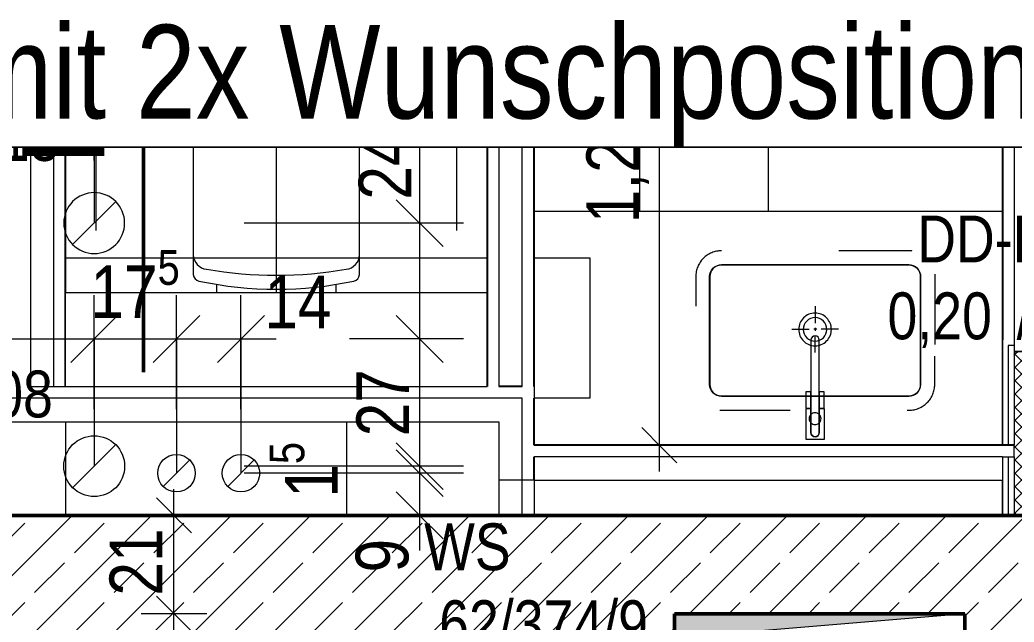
# Model space of a CAD drawing. Header units: centimetres. Extents: x 52.8 to 69.4, y 16.8 to 58.2.
# Drawn here: x 58.375 to 62.62, y 55.586 to 58.158 of the extents above; entities that cross this region are included whole.
import ezdxf
from ezdxf.enums import TextEntityAlignment as Align
from ezdxf.xclip import XClip

# ---------------------------------------------------------------- set-up
doc = ezdxf.new("R2010")
doc.units = ezdxf.units.CM
doc.header["$MEASUREMENT"] = 0
doc.header["$XCLIPFRAME"] = 0
doc.set_wipeout_variables(frame=1)
for name, pattern in [('ML1_Strichlinie Konstruktion', [0.211667, 0.070556, -0.141111]), ('Strichlinie', [0.4, 0.3, -0.1]), ('Strichlinie kurz', [0.15, 0.075, -0.075]), ('Strichlinie-eng', [0.08, 0.03, -0.05]), ('Strichlinie_ eng', [0.23, 0.15, -0.08]), ('Strichpunktlinie', [0.670278, 0.352778, -0.176389, 0, -0.141111]), ('Wipeout_Contour', [100, 0, -100])]:
    doc.linetypes.add(name, pattern=pattern)
for name, color, linetype in [('6._6.OG mit 2x Wunschposition Steuerschränke (rot)_1_Bemaßung 100.gfb', 7, 'Continuous'), ('6._6.OG mit 2x Wunschposition Steuerschränke (rot)_1_Bemaßung 50.gfb', 7, 'Continuous'), ('6._6.OG mit 2x Wunschposition Steuerschränke (rot)_1_Bodenbelag.gfb', 7, 'Continuous'), ('6._6.OG mit 2x Wunschposition Steuerschränke (rot)_1_Decken.gfb', 7, 'Continuous'), ('6._6.OG mit 2x Wunschposition Steuerschränke (rot)_1_Durchbrüche.gfb', 7, 'Continuous'), ('6._6.OG mit 2x Wunschposition Steuerschränke (rot)_1_Neubau_Wände innen TB.gfb', 7, 'Continuous'), ('6._6.OG mit 2x Wunschposition Steuerschränke (rot)_1_Neubau_Wände massiv.gfb', 7, 'Continuous'), ('6._6.OG mit 2x Wunschposition Steuerschränke (rot)_1_Objekte Sanitär.gfb', 7, 'Continuous'), ('6._6.OG mit 2x Wunschposition Steuerschränke (rot)_1_Raumstempel_gemeinsam.gfb', 7, 'Continuous'), ('6._6.OG mit 2x Wunschposition Steuerschränke (rot)_1_Schnittlinien_Details.gfb', 7, 'Continuous'), ('6._6.OG mit 2x Wunschposition Steuerschränke (rot)_1_Unterdecken.gfb', 7, 'Continuous'), ('6._6.OG mit 2x Wunschposition Steuerschränke (rot)_1_Wände massiv.gfb', 7, 'Continuous')]:
    doc.layers.add(name, color=color, linetype=linetype)
doc.styles.add('ERSTELLTER_STIL_2', font='ARIALNB.TTF')
doc.styles.add('ERSTELLTER_STIL_3', font='')
doc.styles.get('ERSTELLTER_STIL_3').set_extended_font_data('Arial Narrow')
pattern_1 = [(45, (42.56998, 24.061774), (-0.02828427, 0.02828427), []), (135, (42.56998, 24.061774), (0.02828427, 0.02828427), [])]

# ---------------------------------------------------------------- blocks, each defined once
blk = doc.blocks.new('Zeichnung_2_1', base_point=(42.57, 24.0618))
at = {"layer": '6._6.OG mit 2x Wunschposition Steuerschränke (rot)_1_Bodenbelag.gfb', "linetype": 'Continuous', "lineweight": 18, "true_color": 0xdfdfdf}
h = blk.add_hatch(dxfattribs=at)
h.set_pattern_fill('RASTER_30X60_0001', color=254, style=0, pattern_type=2)
h.set_pattern_definition([(0, (59.47, 60.1418), (0, 0.6), []), (90, (59.47, 60.1418), (-1.2, 0), [])])
h.paths.add_polyline_path([(58.57, 56.9918), (60.37, 56.9918), (60.37, 57.6149), (58.57, 57.6149)])
h = blk.add_hatch(dxfattribs=at)
h.set_pattern_fill('RASTER_30X60_0001', color=254, style=0, pattern_type=2)
h.set_pattern_definition([(0, (61.57, 60.1418), (0, 0.6), []), (90, (61.57, 60.1418), (-1.2, 0), [])])
h.paths.add_polyline_path([(60.57, 56.3418), (62.57, 56.3418), (62.57, 57.6149), (60.57, 57.6149)])
at = {"layer": '6._6.OG mit 2x Wunschposition Steuerschränke (rot)_1_Neubau_Wände innen TB.gfb', "linetype": 'Continuous', "lineweight": 13}
h = blk.add_hatch(dxfattribs=at)
h.set_pattern_fill('DÄMMUNG__HART_2_0001', color=8, style=0, pattern_type=2)
h.set_pattern_definition(pattern_1)
h.paths.add_polyline_path([(62.72, 56.6418), (62.62, 56.7418), (62.62, 56.6418)])
h = blk.add_hatch(dxfattribs=at)
h.set_pattern_fill('DÄMMUNG__HART_2_0001', color=8, style=0, pattern_type=2)
h.set_pattern_definition(pattern_1)
h.paths.add_polyline_path([(62.72, 56.7418), (62.62, 56.7418), (62.72, 56.6418)])
h = blk.add_hatch(dxfattribs=at)
h.set_pattern_fill('DÄMMUNG__HART_2_0001', color=8, style=0, pattern_type=2)
h.set_pattern_definition(pattern_1)
h.paths.add_polyline_path([(62.62, 56.6418), (62.62, 56.0418), (62.72, 56.0418), (62.72, 56.6418)])
at = {"layer": '6._6.OG mit 2x Wunschposition Steuerschränke (rot)_1_Bemaßung 50.gfb', "color": 7, "linetype": 'Continuous', "lineweight": 13, "ltscale": 10}
for p, q in [((58.6919, 57.5576), (58.6919, 57.6149)), ((60.0817, 57.2902), (60.0817, 57.6149)), ((59.9817, 57.3902), (60.1817, 57.1902)), ((60.2692, 57.2902), (59.7817, 57.2902)), ((59.9817, 56.3518), (60.1817, 56.1518)), ((60.1817, 56.1218), (59.9817, 56.3218)), ((60.2692, 56.2518), (59.7817, 56.2518)), ((60.0817, 56.2218), (60.0817, 56.2518)), ((60.2692, 56.2218), (59.7817, 56.2218))]:
    blk.add_line(p, q, dxfattribs=at)
at = {"layer": '6._6.OG mit 2x Wunschposition Steuerschränke (rot)_1_Bemaßung 50.gfb', "color": 7, "linetype": 'Strichlinie kurz', "lineweight": 13, "ltscale": 10}
for p, q in [((58.6919, 57.6149), (58.6919, 57.2902)), ((60.0817, 57.2902), (58.6919, 57.2902)), ((60.0817, 56.2518), (58.6919, 56.2518)), ((60.0817, 56.2218), (59.0432, 56.2218))]:
    blk.add_line(p, q, dxfattribs=at)
at = {"layer": '6._6.OG mit 2x Wunschposition Steuerschränke (rot)_1_Bodenbelag.gfb', "color": 7, "linetype": 'Continuous', "lineweight": 13, "ltscale": 10, "flags": 128}
for points in [[(58.57, 57.6149), (58.57, 56.9918), (60.37, 56.9918), (60.37, 57.6149)], [(60.57, 57.6149), (60.57, 56.3418), (62.57, 56.3418), (62.57, 57.6149)]]:
    blk.add_lwpolyline(points, dxfattribs=at)
at = {"layer": '6._6.OG mit 2x Wunschposition Steuerschränke (rot)_1_Decken.gfb', "color": 7, "linetype": 'Strichlinie_ eng', "lineweight": 13, "ltscale": 10}
blk.add_line((58.5999, 57.1983), (58.7838, 57.3821), dxfattribs=at)
at = {"layer": '6._6.OG mit 2x Wunschposition Steuerschränke (rot)_1_Decken.gfb', "color": 7, "linetype": 'Continuous', "lineweight": 13, "ltscale": 10}
for p, q in [((58.5999, 56.1598), (58.7838, 56.3437)), ((58.9866, 56.1652), (59.0998, 56.2783)), ((59.2619, 56.1652), (59.375, 56.2783))]:
    blk.add_line(p, q, dxfattribs=at)
at = {"layer": '6._6.OG mit 2x Wunschposition Steuerschränke (rot)_1_Decken.gfb', "color": 7, "linetype": 'Strichlinie', "lineweight": 13, "ltscale": 10, "flags": 128}
blk.add_lwpolyline([(69.4002, 56.0418), (56.93, 56.0418), (56.93, 41.2759)], dxfattribs=at)
blk.add_lwpolyline([(57.53, 55.4418), (61.17, 55.4418), (61.17, 55.6218), (62.41, 55.6218), (62.41, 55.4418), (62.61, 55.4418), (62.61, 50.8018), (57.53, 50.8018)], close=True, dxfattribs=at)
at = {"layer": '6._6.OG mit 2x Wunschposition Steuerschränke (rot)_1_Decken.gfb', "color": 7, "linetype": 'Continuous', "lineweight": 13, "ltscale": 10}
for centre, radius in [((58.6919, 56.2518), 0.13), ((59.0432, 56.2218), 0.08), ((59.3185, 56.2218), 0.08)]:
    blk.add_circle(centre, radius, dxfattribs=at)
at = {"layer": '6._6.OG mit 2x Wunschposition Steuerschränke (rot)_1_Durchbrüche.gfb', "color": 8, "linetype": 'Continuous', "lineweight": 13, "ltscale": 10, "flags": 128}
for points in [[(61.2884, 55.6218), (61.2884, 55.5964), (61.3646, 55.5964), (61.3646, 55.19), (61.39, 55.19), (61.39, 55.6218)], [(62.19, 55.6218), (62.19, 55.19), (62.2154, 55.19), (62.2154, 55.5964), (62.2916, 55.5964), (62.2916, 55.6218)]]:
    blk.add_lwpolyline(points, close=True, dxfattribs=at)
at = {"layer": '6._6.OG mit 2x Wunschposition Steuerschränke (rot)_1_Neubau_Wände innen TB.gfb', "color": 8, "linetype": 'Continuous', "lineweight": 13, "ltscale": 10}
for p, q in [((62.595, 56.7668), (62.595, 56.7418)), ((62.62, 56.7668), (62.595, 56.7668)), ((62.595, 56.7418), (62.595, 56.3418)), ((62.595, 56.2918), (62.595, 56.0418))]:
    blk.add_line(p, q, dxfattribs=at)
at = {"layer": '6._6.OG mit 2x Wunschposition Steuerschränke (rot)_1_Neubau_Wände innen TB.gfb', "color": 7, "linetype": 'Continuous', "lineweight": 13, "ltscale": 10}
for p, q in [((62.62, 56.7668), (62.62, 56.7418)), ((62.62, 56.7418), (62.62, 56.6418)), ((62.62, 56.7418), (62.62, 56.6418)), ((62.62, 56.7418), (62.72, 56.7418)), ((62.72, 56.7418), (62.62, 56.7418)), ((62.62, 56.7418), (62.72, 56.7418)), ((62.62, 56.6418), (62.62, 56.3418)), ((62.62, 56.2918), (62.62, 56.3418)), ((62.57, 56.2918), (62.595, 56.2918)), ((62.595, 56.2918), (62.62, 56.2918)), ((62.62, 56.2918), (62.62, 56.0418))]:
    blk.add_line(p, q, dxfattribs=at)
at = {"layer": '6._6.OG mit 2x Wunschposition Steuerschränke (rot)_1_Neubau_Wände innen TB.gfb', "color": 7, "linetype": 'Continuous', "lineweight": 25, "ltscale": 10}
for p, q in [((62.595, 56.3418), (62.57, 56.3418)), ((62.62, 56.3418), (62.595, 56.3418))]:
    blk.add_line(p, q, dxfattribs=at)
at = {"layer": '6._6.OG mit 2x Wunschposition Steuerschränke (rot)_1_Neubau_Wände innen TB.gfb', "color": 7, "linetype": 'Continuous', "lineweight": 18, "ltscale": 10, "flags": 128}
for points in [[(62.57, 56.7668), (62.57, 56.3418)], [(62.57, 56.2918), (62.57, 56.0418)]]:
    blk.add_lwpolyline(points, dxfattribs=at)
at = {"layer": '6._6.OG mit 2x Wunschposition Steuerschränke (rot)_1_Neubau_Wände innen TB.gfb', "color": 7, "linetype": 'Continuous', "lineweight": 13, "ltscale": 10, "flags": 128}
for points in [[(62.57, 56.3418), (60.57, 56.3418)], [(60.57, 56.3418), (60.57, 56.0418)], [(62.57, 56.0418), (62.57, 56.3418)], [(60.57, 56.0418), (62.57, 56.0418)]]:
    blk.add_lwpolyline(points, dxfattribs=at)
at = {"layer": '6._6.OG mit 2x Wunschposition Steuerschränke (rot)_1_Neubau_Wände innen TB.gfb', "color": 8, "linetype": 'Continuous', "lineweight": 13, "ltscale": 10, "flags": 128}
blk.add_lwpolyline([(62.62, 56.0418), (62.72, 56.0418)], dxfattribs=at)
at = {"layer": '6._6.OG mit 2x Wunschposition Steuerschränke (rot)_1_Neubau_Wände innen TB.gfb', "color": 8, "linetype": 'Continuous', "lineweight": 13, "ltscale": 10}
blk.add_point((62.62, 56.7668), dxfattribs=at)
at = {"layer": '6._6.OG mit 2x Wunschposition Steuerschränke (rot)_1_Objekte Sanitär.gfb', "color": 8, "linetype": 'ML1_Strichlinie Konstruktion', "lineweight": 13, "ltscale": 10}
for p, q in [((58.7, 57.2591), (58.7, 57.6149)), ((59.47, 57.2591), (59.47, 57.6149)), ((60.24, 57.2591), (60.24, 57.6149))]:
    blk.add_line(p, q, dxfattribs=at)
at = {"layer": '6._6.OG mit 2x Wunschposition Steuerschränke (rot)_1_Objekte Sanitär.gfb', "color": 7, "linetype": 'Continuous', "lineweight": 13, "ltscale": 10}
for p, q in [((59.115, 57.6128), (59.115, 57.0699)), ((59.825, 57.0699), (59.825, 57.6128)), ((59.215, 56.9278), (59.215, 57.0283)), ((59.725, 56.9278), (59.725, 57.0283)), ((59.215, 56.9278), (59.725, 56.9278))]:
    blk.add_line(p, q, dxfattribs=at)
for centre, radius, start, end in [((59.47, 57.6128), 0.355, 179.6528, 180), ((59.47, 57.6128), 0.355, 0, 0.3472), ((59.1795, 57.1571), 0.0646, 182.7222, 263.0247), ((59.7605, 57.1571), 0.0646, 276.9753, 357.2778), ((59.1457, 57.0726), 0.0308, 184.9408, 258.1836), ((59.47, 58.8282), 1.7607, 260.2459, 279.755), ((59.7943, 57.0726), 0.0308, 281.8164, 355.0592), ((59.47, 58.6031), 1.5953, 258.0402, 281.9598)]:
    blk.add_arc(centre, radius, start, end, dxfattribs=at)
at = {"layer": '6._6.OG mit 2x Wunschposition Steuerschränke (rot)_1_Unterdecken.gfb', "color": 7, "linetype": 'Strichlinie_ eng', "lineweight": 13, "ltscale": 10, "flags": 128}
blk.add_lwpolyline([(58.57, 57.6149), (58.57, 56.5918), (60.37, 56.5918), (60.37, 57.6149)], dxfattribs=at)
at = {"layer": '6._6.OG mit 2x Wunschposition Steuerschränke (rot)_1_Bemaßung 50.gfb', "color": 7, "linetype": 'Continuous', "lineweight": 13, "char_height": 0.225, "attachment_point": 7, "rotation": 90, "style": 'ERSTELLTER_STIL_3'}
for s, insert in [('\\A1;24{\\H0.66x;\\S5^  ;}', (60.112, 57.3902)), ('\\A1;1{\\H0.66x;\\S5^  ;}', (59.797, 56.1173))]:
    blk.add_mtext(s, dxfattribs=dict(at, insert=insert))
at = {"color": 254, "linetype": 'Wipeout_Contour', "lineweight": 0, "ltscale": 335.188237}
blk.add_wipeout([(62.57, 56.3418), (62.57, 57.3418), (60.57, 57.3418), (60.57, 56.3418)], dxfattribs=at).dxf.layer = '6._6.OG mit 2x Wunschposition Steuerschränke (rot)_1_Objekte Sanitär.gfb'
at = {"layer": '6._6.OG mit 2x Wunschposition Steuerschränke (rot)_1_Bemaßung 100.gfb', "color": 7, "linetype": 'Strichlinie_ eng', "lineweight": 13, "ltscale": 10, "flags": 128}
blk.add_lwpolyline([(61.0208, 57.6149), (61.0208, 57.3418), (62.5208, 57.3418), (62.5208, 57.6149)], dxfattribs=at)
at = {"layer": '6._6.OG mit 2x Wunschposition Steuerschränke (rot)_1_Decken.gfb', "color": 8, "linetype": 'Strichlinie', "lineweight": 13, "ltscale": 10, "flags": 128}
for points in [[(57.93, 57.6149), (57.93, 56.0418), (69.4002, 56.0418)], [(69.4002, 56.0418), (69.17, 56.0418), (69.17, 56.6418), (66.17, 56.6418), (66.17, 56.0418), (65.77, 56.0418), (65.77, 56.6418), (62.77, 56.6418), (62.77, 56.0418), (59.77, 56.0418), (59.77, 56.4418), (58.57, 56.4418), (58.57, 56.0418), (56.93, 56.0418), (56.93, 41.2759)]]:
    blk.add_lwpolyline(points, dxfattribs=at)
at = {"layer": '6._6.OG mit 2x Wunschposition Steuerschränke (rot)_1_Objekte Sanitär.gfb', "color": 7, "linetype": 'Strichlinie', "lineweight": 13, "ltscale": 10}
for p, q in [((60.81, 57.1398), (60.57, 57.1398)), ((60.81, 56.5438), (60.81, 57.1398)), ((60.57, 56.5438), (60.81, 56.5438))]:
    blk.add_line(p, q, dxfattribs=at)
at = {"layer": '6._6.OG mit 2x Wunschposition Steuerschränke (rot)_1_Objekte Sanitär.gfb', "color": 7, "linetype": 'Continuous', "lineweight": 13, "ltscale": 10, "flags": 128}
for points in [[(62.57, 56.3418), (60.57, 56.3418), (60.57, 57.3418), (62.57, 57.3418)], [(62.57, 56.3418), (60.57, 56.3418), (60.57, 57.3418), (62.57, 57.3418)], [(60.57, 57.1798), (60.56, 57.1798), (60.56, 56.5038), (60.57, 56.5038)], [(60.56, 56.5718), (60.56, 57.1118), (60.47, 57.1118), (60.47, 56.5718)], [(61.7306, 56.5689), (61.7306, 56.4989), (61.752, 56.4989), (61.752, 56.5689)], [(61.8094, 56.5689), (61.788, 56.5689), (61.788, 56.4989), (61.8094, 56.4989)]]:
    blk.add_lwpolyline(points, close=True, dxfattribs=at)
at = {"layer": '6._6.OG mit 2x Wunschposition Steuerschränke (rot)_1_Objekte Sanitär.gfb', "color": 7, "linetype": 'Strichlinie-eng', "lineweight": 13, "ltscale": 10, "flags": 128}
blk.add_lwpolyline([(62.171, 57.1718), (61.3707, 57.1718, 0.414214), (61.2606, 57.0617), (61.2606, 56.601, 0.414195), (61.3707, 56.4909), (62.171, 56.4909, 0.414214), (62.281, 56.601), (62.281, 57.0618, 0.414616)], format="xyb", close=True, dxfattribs=at)
at = {"layer": '6._6.OG mit 2x Wunschposition Steuerschränke (rot)_1_Objekte Sanitär.gfb', "color": 7, "linetype": 'Continuous', "lineweight": 13, "ltscale": 10, "flags": 128}
for points in [[(62.2201, 57.0616), (62.2201, 56.6011, -0.414214), (62.1701, 56.5511), (61.3699, 56.5511, -0.414214), (61.3199, 56.6011), (61.3199, 57.0616, -0.414214), (61.3699, 57.1116), (62.1701, 57.1116, -0.414214)], [(62.171, 57.1116), (61.3707, 57.1116, 0.414214), (61.3207, 57.0617), (61.3207, 56.601, 0.414185), (61.3707, 56.5511), (62.171, 56.5511, 0.414214), (62.2209, 56.601), (62.2209, 57.0617, 0.414214)], [(61.77, 56.7661, 0.414214), (61.8398, 56.836, 0.414214), (61.77, 56.9059, 0.414214), (61.7001, 56.836, 0.414214)], [(61.77, 56.7856, 0.414214), (61.8204, 56.836, 0.414214), (61.77, 56.8864, 0.414214), (61.7196, 56.836, 0.414214)], [(61.788, 56.7906, 1), (61.752, 56.7905), (61.752, 56.3949, 1), (61.788, 56.3949)], [(61.8099, 56.4969), (61.788, 56.4969), (61.788, 56.3949, -1), (61.752, 56.3949), (61.752, 56.4969), (61.73, 56.4969), (61.73, 56.3669), (61.8099, 56.3669)], [(61.77, 56.4295, 0.414214), (61.7954, 56.4549, 0.414214), (61.77, 56.4802, 0.414214), (61.7446, 56.4549, 0.414214)]]:
    blk.add_lwpolyline(points, format="xyb", close=True, dxfattribs=at)
for points in [[(62.2209, 57.0718), (62.2209, 56.6112)], [(61.7704, 56.9355), (61.7704, 56.8627)], [(61.6713, 56.8364), (61.745, 56.8364)], [(61.7772, 56.8364), (61.7645, 56.8364)], [(61.7704, 56.8424), (61.7704, 56.8305)], [(61.7704, 56.7374), (61.7704, 56.8102)], [(61.8695, 56.8364), (61.7967, 56.8364)]]:
    blk.add_lwpolyline(points, dxfattribs=at)
at = {"layer": '6._6.OG mit 2x Wunschposition Steuerschränke (rot)_1_Objekte Sanitär.gfb', "color": 7, "linetype": 'Strichlinie-eng', "lineweight": 13, "ltscale": 10, "flags": 128}
blk.add_lwpolyline([(62.281, 57.0718), (62.281, 56.6112)], dxfattribs=at)
at = {"layer": '6._6.OG mit 2x Wunschposition Steuerschränke (rot)_1_Unterdecken.gfb', "color": 7, "linetype": 'Strichlinie_ eng', "lineweight": 13, "ltscale": 10, "flags": 128}
blk.add_lwpolyline([(60.57, 57.6149), (60.57, 56.3418), (62.57, 56.3418), (62.57, 57.6149)], dxfattribs=at)
at = {"layer": '6._6.OG mit 2x Wunschposition Steuerschränke (rot)_1_Bemaßung 50.gfb', "color": 7, "linetype": 'Continuous', "lineweight": 13, "insert": (61.0605, 57.2898), "char_height": 0.225, "width": 0.504002, "attachment_point": 7, "rotation": 90, "style": 'ERSTELLTER_STIL_3'}
blk.add_mtext('\\A1;1,20', dxfattribs=at)
at = {"color": 254, "linetype": 'Wipeout_Contour', "lineweight": 0, "ltscale": 332.468746}
blk.add_wipeout([(60.42, 57.6149), (60.37, 57.6149), (60.37, 56.5918), (60.42, 56.5918)], dxfattribs=at).dxf.layer = '6._6.OG mit 2x Wunschposition Steuerschränke (rot)_1_Neubau_Wände innen TB.gfb'
at = {"color": 254, "linetype": 'Wipeout_Contour', "lineweight": 0, "ltscale": 332.904984}
blk.add_wipeout([(60.57, 57.6149), (60.52, 57.6149), (60.52, 56.5918), (60.57, 56.5918)], dxfattribs=at).dxf.layer = '6._6.OG mit 2x Wunschposition Steuerschränke (rot)_1_Neubau_Wände innen TB.gfb'
at = {"color": 254, "linetype": 'Wipeout_Contour', "lineweight": 0, "ltscale": 339.186788}
blk.add_wipeout([(62.57, 57.6149), (62.57, 56.7918), (62.62, 56.7918), (62.62, 57.6149)], dxfattribs=at).dxf.layer = '6._6.OG mit 2x Wunschposition Steuerschränke (rot)_1_Neubau_Wände innen TB.gfb'
at = {"color": 254, "linetype": 'Wipeout_Contour', "lineweight": 0, "ltscale": 336.770011}
blk.add_wipeout([(62.595, 56.2918), (62.595, 56.3418), (62.57, 56.3418), (62.57, 56.2918)], dxfattribs=at).dxf.layer = '6._6.OG mit 2x Wunschposition Steuerschränke (rot)_1_Neubau_Wände innen TB.gfb'
at = {"layer": '6._6.OG mit 2x Wunschposition Steuerschränke (rot)_1_Neubau_Wände innen TB.gfb', "color": 7, "linetype": 'Continuous', "lineweight": 13, "ltscale": 10}
for p, q in [((62.62, 57.6149), (62.62, 56.7918)), ((62.62, 56.7918), (62.62, 56.7668))]:
    blk.add_line(p, q, dxfattribs=at)
at = {"layer": '6._6.OG mit 2x Wunschposition Steuerschränke (rot)_1_Neubau_Wände innen TB.gfb', "color": 7, "linetype": 'Continuous', "lineweight": 25, "ltscale": 10, "flags": 128}
for points in [[(60.37, 57.6149), (60.37, 56.5918)], [(60.57, 56.5918), (60.57, 57.6149)], [(62.57, 57.6149), (62.57, 56.7918)]]:
    blk.add_lwpolyline(points, dxfattribs=at)
at = {"layer": '6._6.OG mit 2x Wunschposition Steuerschränke (rot)_1_Decken.gfb', "color": 7, "linetype": 'Continuous', "lineweight": 13, "insert": (62.62, 56.7355), "char_height": 0.2, "attachment_point": 8, "line_spacing_factor": 0.985499, "style": 'ERSTELLTER_STIL_3'}
blk.add_mtext('\\A1;\\pt0;DD-ELT\\P 0,20{\\H0.66x;\\S^  ;} /0,30{\\H0.66x;\\S^  ;\\S^  ;}', dxfattribs=at)
at = {"color": 254, "linetype": 'Wipeout_Contour', "lineweight": 0, "ltscale": 332.686522}
blk.add_wipeout([(60.52, 57.6149), (60.42, 57.6149), (60.42, 56.5918), (60.52, 56.5918)], dxfattribs=at).dxf.layer = '6._6.OG mit 2x Wunschposition Steuerschränke (rot)_1_Neubau_Wände innen TB.gfb'
at = {"color": 254, "linetype": 'Wipeout_Contour', "lineweight": 0, "ltscale": 336.84435}
blk.add_wipeout([(62.62, 56.2918), (62.62, 56.3418), (62.595, 56.3418), (62.595, 56.2918)], dxfattribs=at).dxf.layer = '6._6.OG mit 2x Wunschposition Steuerschränke (rot)_1_Neubau_Wände innen TB.gfb'
at = {"layer": '6._6.OG mit 2x Wunschposition Steuerschränke (rot)_1_Neubau_Wände innen TB.gfb', "color": 7, "linetype": 'Continuous', "lineweight": 13, "ltscale": 10}
for p, q in [((60.42, 57.6149), (60.42, 56.5918)), ((60.52, 56.5918), (60.52, 57.6149)), ((62.62, 56.2918), (62.62, 56.3418)), ((62.595, 56.2918), (62.62, 56.2918))]:
    blk.add_line(p, q, dxfattribs=at)
at = {"layer": '6._6.OG mit 2x Wunschposition Steuerschränke (rot)_1_Neubau_Wände innen TB.gfb', "color": 7, "linetype": 'Continuous', "lineweight": 25, "ltscale": 10}
blk.add_line((62.62, 56.3418), (62.595, 56.3418), dxfattribs=at)
at = {"layer": '6._6.OG mit 2x Wunschposition Steuerschränke (rot)_1_Neubau_Wände innen TB.gfb', "color": 7, "linetype": 'Continuous', "lineweight": 13, "ltscale": 10, "flags": 128}
blk.add_lwpolyline([(60.52, 56.5918), (60.42, 56.5918)], dxfattribs=at)
at = {"color": 254, "linetype": 'Wipeout_Contour', "lineweight": 0, "ltscale": 247.875065}
blk.add_wipeout([(60.52, 56.5418), (60.57, 56.5418), (60.57, 56.5918)], dxfattribs=at).dxf.layer = '6._6.OG mit 2x Wunschposition Steuerschränke (rot)_1_Neubau_Wände innen TB.gfb'
at = {"color": 254, "linetype": 'Wipeout_Contour', "lineweight": 0, "ltscale": 247.557972}
blk.add_wipeout([(60.42, 56.4418), (60.52, 56.4418), (60.52, 56.5418)], dxfattribs=at).dxf.layer = '6._6.OG mit 2x Wunschposition Steuerschränke (rot)_1_Neubau_Wände innen TB.gfb'
at = {"color": 254, "linetype": 'Wipeout_Contour', "lineweight": 0, "ltscale": 249.286065}
blk.add_wipeout([(60.52, 56.5918), (60.52, 56.5418), (60.57, 56.5918)], dxfattribs=at).dxf.layer = '6._6.OG mit 2x Wunschposition Steuerschränke (rot)_1_Neubau_Wände innen TB.gfb'
at = {"layer": '6._6.OG mit 2x Wunschposition Steuerschränke (rot)_1_Neubau_Wände innen TB.gfb', "color": 7, "linetype": 'Continuous', "lineweight": 13, "ltscale": 10, "flags": 128}
blk.add_lwpolyline([(60.57, 56.5918), (60.57, 56.5418)], dxfattribs=at)
at = {"color": 254, "linetype": 'Wipeout_Contour', "lineweight": 0, "ltscale": 325.661159}
blk.add_wipeout([(56.57, 56.5918), (56.57, 56.5418), (60.52, 56.5418), (60.52, 56.5918)], dxfattribs=at).dxf.layer = '6._6.OG mit 2x Wunschposition Steuerschränke (rot)_1_Neubau_Wände innen TB.gfb'
at = {"layer": '6._6.OG mit 2x Wunschposition Steuerschränke (rot)_1_Neubau_Wände innen TB.gfb', "color": 7, "linetype": 'Continuous', "lineweight": 25, "ltscale": 10, "flags": 128}
for points in [[(58.52, 56.5918), (58.42, 56.5918)], [(60.37, 56.5918), (58.57, 56.5918)], [(60.52, 56.5918), (60.42, 56.5918)]]:
    blk.add_lwpolyline(points, dxfattribs=at)
at = {"color": 254, "linetype": 'Wipeout_Contour', "lineweight": 0, "ltscale": 248.966566}
blk.add_wipeout([(60.42, 56.4418), (60.52, 56.5418), (60.42, 56.5418)], dxfattribs=at).dxf.layer = '6._6.OG mit 2x Wunschposition Steuerschränke (rot)_1_Neubau_Wände innen TB.gfb'
at = {"layer": '6._6.OG mit 2x Wunschposition Steuerschränke (rot)_1_Neubau_Wände innen TB.gfb', "color": 7, "linetype": 'Continuous', "lineweight": 13, "ltscale": 10}
blk.add_line((60.52, 56.4418), (60.52, 56.5418), dxfattribs=at)
at = {"color": 254, "linetype": 'Wipeout_Contour', "lineweight": 0, "ltscale": 326.701871}
blk.add_wipeout([(58.37, 57.6149), (58.37, 56.5918), (58.42, 56.5918), (58.42, 57.6149)], dxfattribs=at).dxf.layer = '6._6.OG mit 2x Wunschposition Steuerschränke (rot)_1_Neubau_Wände innen TB.gfb'
at = {"color": 254, "linetype": 'Wipeout_Contour', "lineweight": 0, "ltscale": 327.131126}
blk.add_wipeout([(58.52, 56.5918), (58.57, 56.5918), (58.57, 57.6149), (58.52, 57.6149)], dxfattribs=at).dxf.layer = '6._6.OG mit 2x Wunschposition Steuerschränke (rot)_1_Neubau_Wände innen TB.gfb'
at = {"color": 254, "linetype": 'Wipeout_Contour', "lineweight": 0, "ltscale": 325.306906}
blk.add_wipeout([(60.42, 56.5418), (56.57, 56.5418), (56.57, 56.4418), (60.42, 56.4418)], dxfattribs=at).dxf.layer = '6._6.OG mit 2x Wunschposition Steuerschränke (rot)_1_Neubau_Wände innen TB.gfb'
at = {"layer": '6._6.OG mit 2x Wunschposition Steuerschränke (rot)_1_Decken.gfb', "color": 7, "linetype": 'Strichlinie_ eng', "lineweight": 13, "ltscale": 10, "flags": 128}
blk.add_lwpolyline([(58.8219, 57.2902, 1), (58.5619, 57.2902, 1)], format="xyb", close=True, dxfattribs=at)
at = {"layer": '6._6.OG mit 2x Wunschposition Steuerschränke (rot)_1_Neubau_Wände innen TB.gfb', "color": 7, "linetype": 'Continuous', "lineweight": 13, "ltscale": 10}
for p, q in [((60.42, 56.5418), (56.57, 56.5418)), ((60.52, 56.5418), (60.42, 56.5418))]:
    blk.add_line(p, q, dxfattribs=at)
at = {"layer": '6._6.OG mit 2x Wunschposition Steuerschränke (rot)_1_Neubau_Wände innen TB.gfb', "color": 7, "linetype": 'Continuous', "lineweight": 25, "ltscale": 10, "flags": 128}
blk.add_lwpolyline([(58.57, 56.5918), (58.57, 57.6149)], dxfattribs=at)
at = {"layer": '6._6.OG mit 2x Wunschposition Steuerschränke (rot)_1_Neubau_Wände innen TB.gfb', "color": 8, "linetype": 'Continuous', "lineweight": 13, "ltscale": 10, "flags": 128}
blk.add_lwpolyline([(56.57, 56.4418), (60.42, 56.4418)], dxfattribs=at)
at = {"color": 254, "linetype": 'Wipeout_Contour', "lineweight": 0, "ltscale": 326.916148}
blk.add_wipeout([(58.42, 57.6149), (58.42, 56.5918), (58.52, 56.5918), (58.52, 57.6149)], dxfattribs=at).dxf.layer = '6._6.OG mit 2x Wunschposition Steuerschränke (rot)_1_Neubau_Wände innen TB.gfb'
at = {"layer": '6._6.OG mit 2x Wunschposition Steuerschränke (rot)_1_Neubau_Wände innen TB.gfb', "color": 7, "linetype": 'Continuous', "lineweight": 13, "ltscale": 10}
for p, q in [((58.42, 57.6149), (58.42, 56.5918)), ((58.52, 56.5918), (58.52, 57.6149))]:
    blk.add_line(p, q, dxfattribs=at)
at = {"layer": '6._6.OG mit 2x Wunschposition Steuerschränke (rot)_1_Neubau_Wände innen TB.gfb', "color": 7, "linetype": 'Continuous', "lineweight": 13, "ltscale": 10, "flags": 128}
blk.add_lwpolyline([(58.42, 56.5918), (58.52, 56.5918)], dxfattribs=at)
at = {"layer": '6._6.OG mit 2x Wunschposition Steuerschränke (rot)_1_Decken.gfb', "color": 7, "linetype": 'Continuous', "lineweight": 13, "char_height": 0.2, "attachment_point": 8, "style": 'ERSTELLTER_STIL_3'}
for s, insert in [('\\A1;\\pt0;KB D-HT Ø13{\\H0.66x;\\S^  ;\\S^  ;\\S^  ;}', (57.9, 57.4974)), ('\\A1;\\pt0;2x RO B-HT Ø0,08{\\H0.66x;\\S^  ;\\S^  ;\\S^  ;}', (57.6109, 56.4018))]:
    blk.add_mtext(s, dxfattribs=dict(at, insert=insert))
at = {"layer": '6._6.OG mit 2x Wunschposition Steuerschränke (rot)_1_Schnittlinien_Details.gfb', "color": 250, "linetype": 'Continuous', "lineweight": 13, "true_color": 0x3f3f3f, "insert": (58.7395, 58.6867), "char_height": 0.35, "attachment_point": 9, "rotation": 90, "style": 'ERSTELLTER_STIL_2'}
blk.add_mtext('\\A1;\\pt0;DS-25', dxfattribs=at)
at = {"color": 254, "linetype": 'Wipeout_Contour', "lineweight": 0, "ltscale": 328.927759}
blk.add_wipeout([(58.57, 56.5918), (60.37, 56.5918), (60.37, 56.9918), (58.57, 56.9918)], dxfattribs=at).dxf.layer = '6._6.OG mit 2x Wunschposition Steuerschränke (rot)_1_Neubau_Wände innen TB.gfb'
at = {"color": 254, "linetype": 'Wipeout_Contour', "lineweight": 0, "ltscale": 330.891516}
blk.add_wipeout([(60.52, 56.5418), (60.52, 56.1918), (60.57, 56.1918), (60.57, 56.5418)], dxfattribs=at).dxf.layer = '6._6.OG mit 2x Wunschposition Steuerschränke (rot)_1_Neubau_Wände innen TB.gfb'
at = {"layer": '6._6.OG mit 2x Wunschposition Steuerschränke (rot)_1_Bemaßung 50.gfb', "color": 7, "linetype": 'Continuous', "lineweight": 13, "ltscale": 10}
for p, q in [((60.0817, 56.7952), (60.0817, 57.2902)), ((58.6919, 56.4952), (58.6919, 56.9827)), ((59.0432, 56.4952), (59.0432, 56.9827)), ((59.3185, 56.4952), (59.3185, 56.9827)), ((58.7919, 56.8952), (58.5919, 56.6952)), ((59.1432, 56.8952), (58.9432, 56.6952)), ((59.2185, 56.6952), (59.4185, 56.8952)), ((59.9817, 56.8952), (60.1817, 56.6952)), ((58.17, 56.7952), (58.6919, 56.7952)), ((58.6919, 56.7952), (59.0432, 56.7952)), ((59.0432, 56.7952), (59.3185, 56.7952)), ((59.3185, 56.7952), (59.4685, 56.7952)), ((60.2692, 56.7952), (59.7817, 56.7952)), ((60.0817, 56.2518), (60.0817, 56.7952))]:
    blk.add_line(p, q, dxfattribs=at)
at = {"layer": '6._6.OG mit 2x Wunschposition Steuerschränke (rot)_1_Bemaßung 50.gfb', "color": 7, "linetype": 'Strichlinie kurz', "lineweight": 13, "ltscale": 10}
for p, q in [((58.6919, 56.7952), (58.6919, 56.2518)), ((59.0432, 56.7952), (59.0432, 56.2218)), ((59.3185, 56.7952), (59.3185, 56.2218))]:
    blk.add_line(p, q, dxfattribs=at)
at = {"layer": '6._6.OG mit 2x Wunschposition Steuerschränke (rot)_1_Neubau_Wände innen TB.gfb', "color": 7, "linetype": 'Continuous', "lineweight": 13, "ltscale": 10, "flags": 128}
for points in [[(60.37, 56.9918), (58.57, 56.9918)], [(58.57, 56.5918), (58.57, 56.9918)], [(60.37, 56.5918), (60.37, 56.9918)], [(58.57, 56.5918), (60.37, 56.5918)]]:
    blk.add_lwpolyline(points, dxfattribs=at)
at = {"layer": '6._6.OG mit 2x Wunschposition Steuerschränke (rot)_1_Neubau_Wände innen TB.gfb', "color": 7, "linetype": 'Continuous', "lineweight": 25, "ltscale": 10, "flags": 128}
for points in [[(60.57, 56.3418), (60.57, 56.5418)], [(60.57, 56.1918), (60.57, 56.2918)]]:
    blk.add_lwpolyline(points, dxfattribs=at)
at = {"layer": '6._6.OG mit 2x Wunschposition Steuerschränke (rot)_1_Objekte Sanitär.gfb', "color": 7, "linetype": 'Continuous', "lineweight": 13, "ltscale": 10}
blk.add_line((58.52, 56.5918), (58.57, 56.5918), dxfattribs=at)
at = {"layer": '6._6.OG mit 2x Wunschposition Steuerschränke (rot)_1_Schnittlinien_Details.gfb', "color": 7, "linetype": 'Strichpunktlinie', "lineweight": 50, "ltscale": 10}
blk.add_line((58.9026, 57.6149), (58.9026, 56.6538), dxfattribs=at)
at = {"layer": '6._6.OG mit 2x Wunschposition Steuerschränke (rot)_1_Bemaßung 50.gfb', "color": 7, "linetype": 'Continuous', "lineweight": 13, "insert": (58.676, 56.8185), "char_height": 0.225, "attachment_point": 7, "style": 'ERSTELLTER_STIL_3'}
blk.add_mtext('\\A1;17{\\H0.66x;\\S5^  ;}', dxfattribs=at)
at = {"layer": '6._6.OG mit 2x Wunschposition Steuerschränke (rot)_1_Bemaßung 50.gfb', "color": 7, "linetype": 'Continuous', "lineweight": 13, "insert": (59.4185, 56.8402), "char_height": 0.225, "width": 0.288002, "attachment_point": 7, "style": 'ERSTELLTER_STIL_3'}
blk.add_mtext('\\A1;14', dxfattribs=at)
at = {"layer": '6._6.OG mit 2x Wunschposition Steuerschränke (rot)_1_Bemaßung 50.gfb', "color": 7, "linetype": 'Continuous', "lineweight": 13, "insert": (60.0367, 56.3795), "char_height": 0.225, "width": 0.288002, "attachment_point": 7, "rotation": 90, "style": 'ERSTELLTER_STIL_3'}
blk.add_mtext('\\A1;27', dxfattribs=at)
at = {"color": 254, "linetype": 'Wipeout_Contour', "lineweight": 0, "ltscale": 330.5358}
blk.add_wipeout([(60.42, 56.4418), (60.42, 56.1918), (60.52, 56.1918), (60.52, 56.4418)], dxfattribs=at).dxf.layer = '6._6.OG mit 2x Wunschposition Steuerschränke (rot)_1_Neubau_Wände innen TB.gfb'
at = {"layer": '6._6.OG mit 2x Wunschposition Steuerschränke (rot)_1_Neubau_Wände innen TB.gfb', "color": 7, "linetype": 'Continuous', "lineweight": 13, "ltscale": 10}
for p, q in [((60.52, 56.4418), (60.52, 56.5418)), ((60.52, 56.1918), (60.52, 56.4418))]:
    blk.add_line(p, q, dxfattribs=at)
at = {"layer": '6._6.OG mit 2x Wunschposition Steuerschränke (rot)_1_Neubau_Wände innen TB.gfb', "color": 8, "linetype": 'Continuous', "lineweight": 13, "ltscale": 10, "flags": 128}
for points in [[(60.42, 56.4418), (60.42, 56.1918)], [(60.52, 56.1918), (60.42, 56.1918)]]:
    blk.add_lwpolyline(points, dxfattribs=at)
at = {"layer": '6._6.OG mit 2x Wunschposition Steuerschränke (rot)_1_Neubau_Wände innen TB.gfb', "color": 7, "linetype": 'Continuous', "lineweight": 13, "ltscale": 10, "flags": 128}
for points in [[(60.42, 56.1918), (60.42, 56.0418)], [(60.57, 56.1918), (60.52, 56.1918)], [(60.52, 56.0418), (60.52, 56.1918)]]:
    blk.add_lwpolyline(points, dxfattribs=at)
at = {"color": 254, "linetype": 'Wipeout_Contour', "lineweight": 0, "ltscale": 333.769666}
blk.add_wipeout([(62.57, 56.3418), (60.57, 56.3418), (60.57, 56.2918), (62.57, 56.2918)], dxfattribs=at).dxf.layer = '6._6.OG mit 2x Wunschposition Steuerschränke (rot)_1_Neubau_Wände innen TB.gfb'
at = {"layer": '6._6.OG mit 2x Wunschposition Steuerschränke (rot)_1_Bemaßung 50.gfb', "color": 7, "linetype": 'Continuous', "lineweight": 13, "ltscale": 10}
for p, q in [((61.1055, 56.3418), (61.1055, 57.6149)), ((61.2461, 56.3418), (60.9649, 56.3418))]:
    blk.add_line(p, q, dxfattribs=at)
at = {"layer": '6._6.OG mit 2x Wunschposition Steuerschränke (rot)_1_Neubau_Wände innen TB.gfb', "color": 7, "linetype": 'Continuous', "lineweight": 25, "ltscale": 10}
blk.add_line((62.595, 56.3418), (62.57, 56.3418), dxfattribs=at)
at = {"layer": '6._6.OG mit 2x Wunschposition Steuerschränke (rot)_1_Neubau_Wände innen TB.gfb', "color": 7, "linetype": 'Continuous', "lineweight": 25, "ltscale": 10, "flags": 128}
blk.add_lwpolyline([(62.57, 56.3418), (60.57, 56.3418)], dxfattribs=at)
at = {"color": 254, "linetype": 'Wipeout_Contour', "lineweight": 0, "ltscale": 333.566975}
blk.add_wipeout([(62.57, 56.2918), (60.57, 56.2918), (60.57, 56.1918), (62.57, 56.1918)], dxfattribs=at).dxf.layer = '6._6.OG mit 2x Wunschposition Steuerschränke (rot)_1_Neubau_Wände innen TB.gfb'
at = {"color": 254, "linetype": 'Wipeout_Contour', "lineweight": 0, "ltscale": 659.17059}
blk.add_wipeout([(57.53, 56.0418), (57.53, 55.4418), (61.17, 55.4418), (61.17, 55.6218), (62.41, 55.6218), (62.41, 55.4418), (63.11, 55.4418), (63.11, 56.0418)], dxfattribs=at).dxf.layer = '6._6.OG mit 2x Wunschposition Steuerschränke (rot)_1_Neubau_Wände massiv.gfb'
at = {"layer": '6._6.OG mit 2x Wunschposition Steuerschränke (rot)_1_Neubau_Wände massiv.gfb', "linetype": 'Continuous', "lineweight": 0, "true_color": 0x000000}
h = blk.add_hatch(dxfattribs=at)
h.set_pattern_fill('BETON__STAHLBETON_0001', color=18, style=0, pattern_type=2)
h.set_pattern_definition([(45, (42.56998, 24.06177), (-0.1697056, 0.1697056), []), (45, (42.48513, 24.14663), (-0.1697056, 0.1697056), [0.18, -0.06])])
h.paths.add_polyline_path([(57.53, 56.0418), (57.53, 55.4418), (61.17, 55.4418), (61.17, 55.6218), (62.41, 55.6218), (62.41, 55.4418), (63.11, 55.4418), (63.11, 56.0418)])
at = {"layer": '6._6.OG mit 2x Wunschposition Steuerschränke (rot)_1_Bemaßung 100.gfb', "color": 7, "linetype": 'Continuous', "lineweight": 13, "ltscale": 10}
for p, q in [((59.0326, 56.0418), (59.0326, 56.1543)), ((59.1076, 55.9668), (58.9576, 56.1168)), ((59.1732, 56.0418), (58.892, 56.0418)), ((59.0326, 55.6218), (59.0326, 56.0418)), ((58.9576, 55.6968), (59.1076, 55.5468)), ((59.1732, 55.6218), (58.892, 55.6218)), ((59.0326, 55.4418), (59.0326, 55.6218))]:
    blk.add_line(p, q, dxfattribs=at)
at = {"layer": '6._6.OG mit 2x Wunschposition Steuerschränke (rot)_1_Bemaßung 50.gfb', "color": 7, "linetype": 'Continuous', "lineweight": 13, "ltscale": 10}
for p, q in [((61.0305, 56.4168), (61.1805, 56.2668)), ((61.1055, 56.2293), (61.1055, 56.3418)), ((60.0817, 56.0418), (60.0817, 56.2218)), ((59.9817, 56.1418), (60.1817, 55.9418)), ((60.2692, 56.0418), (59.7817, 56.0418)), ((60.0817, 55.8918), (60.0817, 56.0418))]:
    blk.add_line(p, q, dxfattribs=at)
at = {"layer": '6._6.OG mit 2x Wunschposition Steuerschränke (rot)_1_Neubau_Wände innen TB.gfb', "color": 7, "linetype": 'Continuous', "lineweight": 13, "ltscale": 10}
for q in [(60.57, 56.2918), (62.595, 56.2918)]:
    blk.add_line((62.57, 56.2918), q, dxfattribs=at)
at = {"layer": '6._6.OG mit 2x Wunschposition Steuerschränke (rot)_1_Neubau_Wände innen TB.gfb', "color": 8, "linetype": 'Continuous', "lineweight": 13, "ltscale": 10, "flags": 128}
for points in [[(60.57, 56.2918), (60.57, 56.1918)], [(60.57, 56.1918), (62.57, 56.1918)]]:
    blk.add_lwpolyline(points, dxfattribs=at)
at = {"layer": '6._6.OG mit 2x Wunschposition Steuerschränke (rot)_1_Neubau_Wände innen TB.gfb', "color": 7, "linetype": 'Continuous', "lineweight": 13, "ltscale": 10, "flags": 128}
blk.add_lwpolyline([(62.57, 56.2918), (62.57, 56.1918)], dxfattribs=at)
at = {"layer": '6._6.OG mit 2x Wunschposition Steuerschränke (rot)_1_Neubau_Wände massiv.gfb', "color": 7, "linetype": 'Continuous', "lineweight": 50, "ltscale": 10, "flags": 128}
blk.add_lwpolyline([(63.11, 56.0418), (56.93, 56.0418)], dxfattribs=at)
at = {"layer": '6._6.OG mit 2x Wunschposition Steuerschränke (rot)_1_Bemaßung 100.gfb', "color": 7, "linetype": 'Continuous', "lineweight": 13, "insert": (58.9826, 55.6991), "char_height": 0.225, "width": 0.288002, "attachment_point": 7, "rotation": 90, "style": 'ERSTELLTER_STIL_3'}
blk.add_mtext('\\A1;21', dxfattribs=at)
at = {"layer": '6._6.OG mit 2x Wunschposition Steuerschränke (rot)_1_Bemaßung 50.gfb', "color": 7, "linetype": 'Continuous', "lineweight": 13, "insert": (60.0367, 55.7978), "char_height": 0.225, "width": 0.144, "attachment_point": 7, "rotation": 90, "style": 'ERSTELLTER_STIL_3'}
blk.add_mtext('\\A1;9', dxfattribs=at)
at = {"layer": '6._6.OG mit 2x Wunschposition Steuerschränke (rot)_1_Wände massiv.gfb', "color": 7, "linetype": 'Continuous', "lineweight": 25, "insert": (60.1011, 55.7417), "char_height": 0.2, "attachment_point": 4, "line_spacing_factor": 0.985319, "style": 'ERSTELLTER_STIL_3'}
blk.add_mtext('\\A1;WS\\P 62/374/9', dxfattribs=at)
at = {"color": 254, "linetype": 'Wipeout_Contour', "lineweight": 0, "ltscale": 332.30956}
blk.add_wipeout([(62.41, 55.6218), (61.17, 55.6218), (61.17, 55.4418), (62.41, 55.4418)], dxfattribs=at).dxf.layer = '6._6.OG mit 2x Wunschposition Steuerschränke (rot)_1_Neubau_Wände massiv.gfb'
at = {"layer": '6._6.OG mit 2x Wunschposition Steuerschränke (rot)_1_Neubau_Wände massiv.gfb', "linetype": 'Continuous', "lineweight": 13}
blk.add_hatch(color=8, dxfattribs=at).paths.add_polyline_path([(62.41, 55.6218), (61.17, 55.6218), (61.17, 55.4418), (61.2654, 55.5263)])
at = {"layer": '6._6.OG mit 2x Wunschposition Steuerschränke (rot)_1_Neubau_Wände massiv.gfb', "color": 7, "linetype": 'Continuous', "lineweight": 50, "ltscale": 10}
for p, q in [((61.17, 55.4418), (61.17, 55.6218)), ((62.41, 55.6218), (61.17, 55.6218)), ((62.41, 55.6218), (61.17, 55.6218)), ((61.17, 55.4418), (61.17, 55.6218)), ((62.41, 55.6218), (62.41, 55.4418)), ((62.41, 55.6218), (62.41, 55.4418))]:
    blk.add_line(p, q, dxfattribs=at)
at = {"layer": '6._6.OG mit 2x Wunschposition Steuerschränke (rot)_1_Neubau_Wände massiv.gfb', "color": 7, "linetype": 'Continuous', "lineweight": 13, "ltscale": 10}
blk.add_line((62.41, 55.6218), (61.2654, 55.5263), dxfattribs=at)
blk = doc.blocks.new('Mitgelieferter Zeichnungstitel[2]', base_point=(54.53, 41.2759))
at = {"color": 7, "linetype": 'Continuous', "lineweight": 13, "ltscale": 10}
blk.add_line((54.53, 57.6149), (69.4002, 57.6149), dxfattribs=at)
at = {"color": 7, "lineweight": 13, "style": 'ERSTELLTER_STIL_3'}
blk.add_attdef('AC_DrawingNumber', text='', height=0.4, dxfattribs=at).set_placement((54.53, 58.1315), align=Align.TOP_LEFT)
blk.add_attdef('AC_DrawingName', text='', height=0.4, dxfattribs=at).set_placement((61.9651, 58.1369), align=Align.TOP_CENTER)
blk.add_attdef('AC_DrawingScale', text='', height=0.4, dxfattribs=at).set_placement((69.4002, 58.1315), align=Align.TOP_RIGHT)

msp = doc.modelspace()

# ---------------------------------------------------------------- linework, layer by layer
at = {"layer": '6._6.OG mit 2x Wunschposition Steuerschränke (rot)_1_Raumstempel_gemeinsam.gfb', "color": 7, "linetype": 'Continuous', "lineweight": 13, "ltscale": 10, "flags": 128}
msp.add_lwpolyline([(54.53, 41.2759), (69.4002, 41.2759), (69.4002, 57.6149), (54.53, 57.6149)], close=True, dxfattribs=at)

# ---------------------------------------------------------------- next in the draw order: block references
at = {"color": 7, "linetype": 'Continuous', "lineweight": 13, "ltscale": 10}
ref = msp.add_blockref('Zeichnung_2_1', (42.57, 24.0618), dxfattribs=at)
XClip(ref).set_block_clipping_path([(54.5300182444, 41.2759269262), (69.4001759032, 57.6149247779)])

# ---------------------------------------------------------------- next in the draw order: block references
ref = msp.add_blockref('Mitgelieferter Zeichnungstitel[2]', (54.53, 41.2759), dxfattribs=at)
ref.add_attrib('AC_DrawingName', '6.OG mit 2x Wunschposition Steuerschränke (rot)', dxfattribs={"color": 7, "lineweight": 13, "height": 0.4, "style": 'ERSTELLTER_STIL_3'}).set_placement((61.9651, 58.1369), align=Align.TOP_CENTER)

doc.saveas('drawing.dxf')
